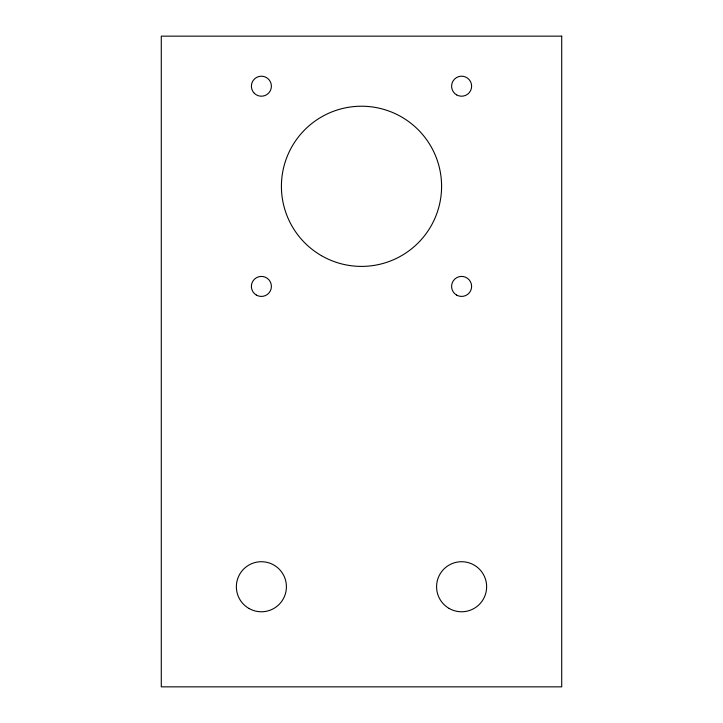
<?xml version="1.0" encoding="UTF-8"?>
<svg xmlns="http://www.w3.org/2000/svg" width="723" height="723" viewBox="0 0 723 723"><rect width="100%" height="100%" fill="white"/><g stroke="black" fill="none" stroke-linecap="round" stroke-linejoin="round"><path stroke-width="1.08" d="M561.717 36.15L161.283 36.15L161.283 686.85L561.717 686.85L561.717 36.15M321.455 255.671A80.09 80.09 0 0 0 441.59 186.308A80.09 80.09 0 0 0 321.455 116.954A80.09 80.09 0 0 0 321.455 255.671M248.875 608.414A25.025 25.025 0 0 0 286.416 586.742A25.025 25.025 0 0 0 248.875 565.07A25.025 25.025 0 0 0 248.875 608.414M449.091 608.414A25.025 25.025 0 0 0 486.633 586.742A25.025 25.025 0 0 0 449.091 565.07A25.025 25.025 0 0 0 449.091 608.414M254.315 93.285A10.014 10.014 0 0 0 271.062 88.793A10.014 10.014 0 0 0 258.798 76.539A10.014 10.014 0 0 0 254.315 93.285M456.602 94.876A10.014 10.014 0 0 0 471.622 86.2A10.014 10.014 0 0 0 456.602 77.533A10.014 10.014 0 0 0 456.602 94.876M456.602 295.092A10.014 10.014 0 0 0 471.622 286.416A10.014 10.014 0 0 0 456.602 277.749A10.014 10.014 0 0 0 456.602 295.092M256.385 295.092A10.014 10.014 0 0 0 271.405 286.416A10.014 10.014 0 0 0 256.385 277.749A10.014 10.014 0 0 0 256.385 295.092"/></g></svg>
